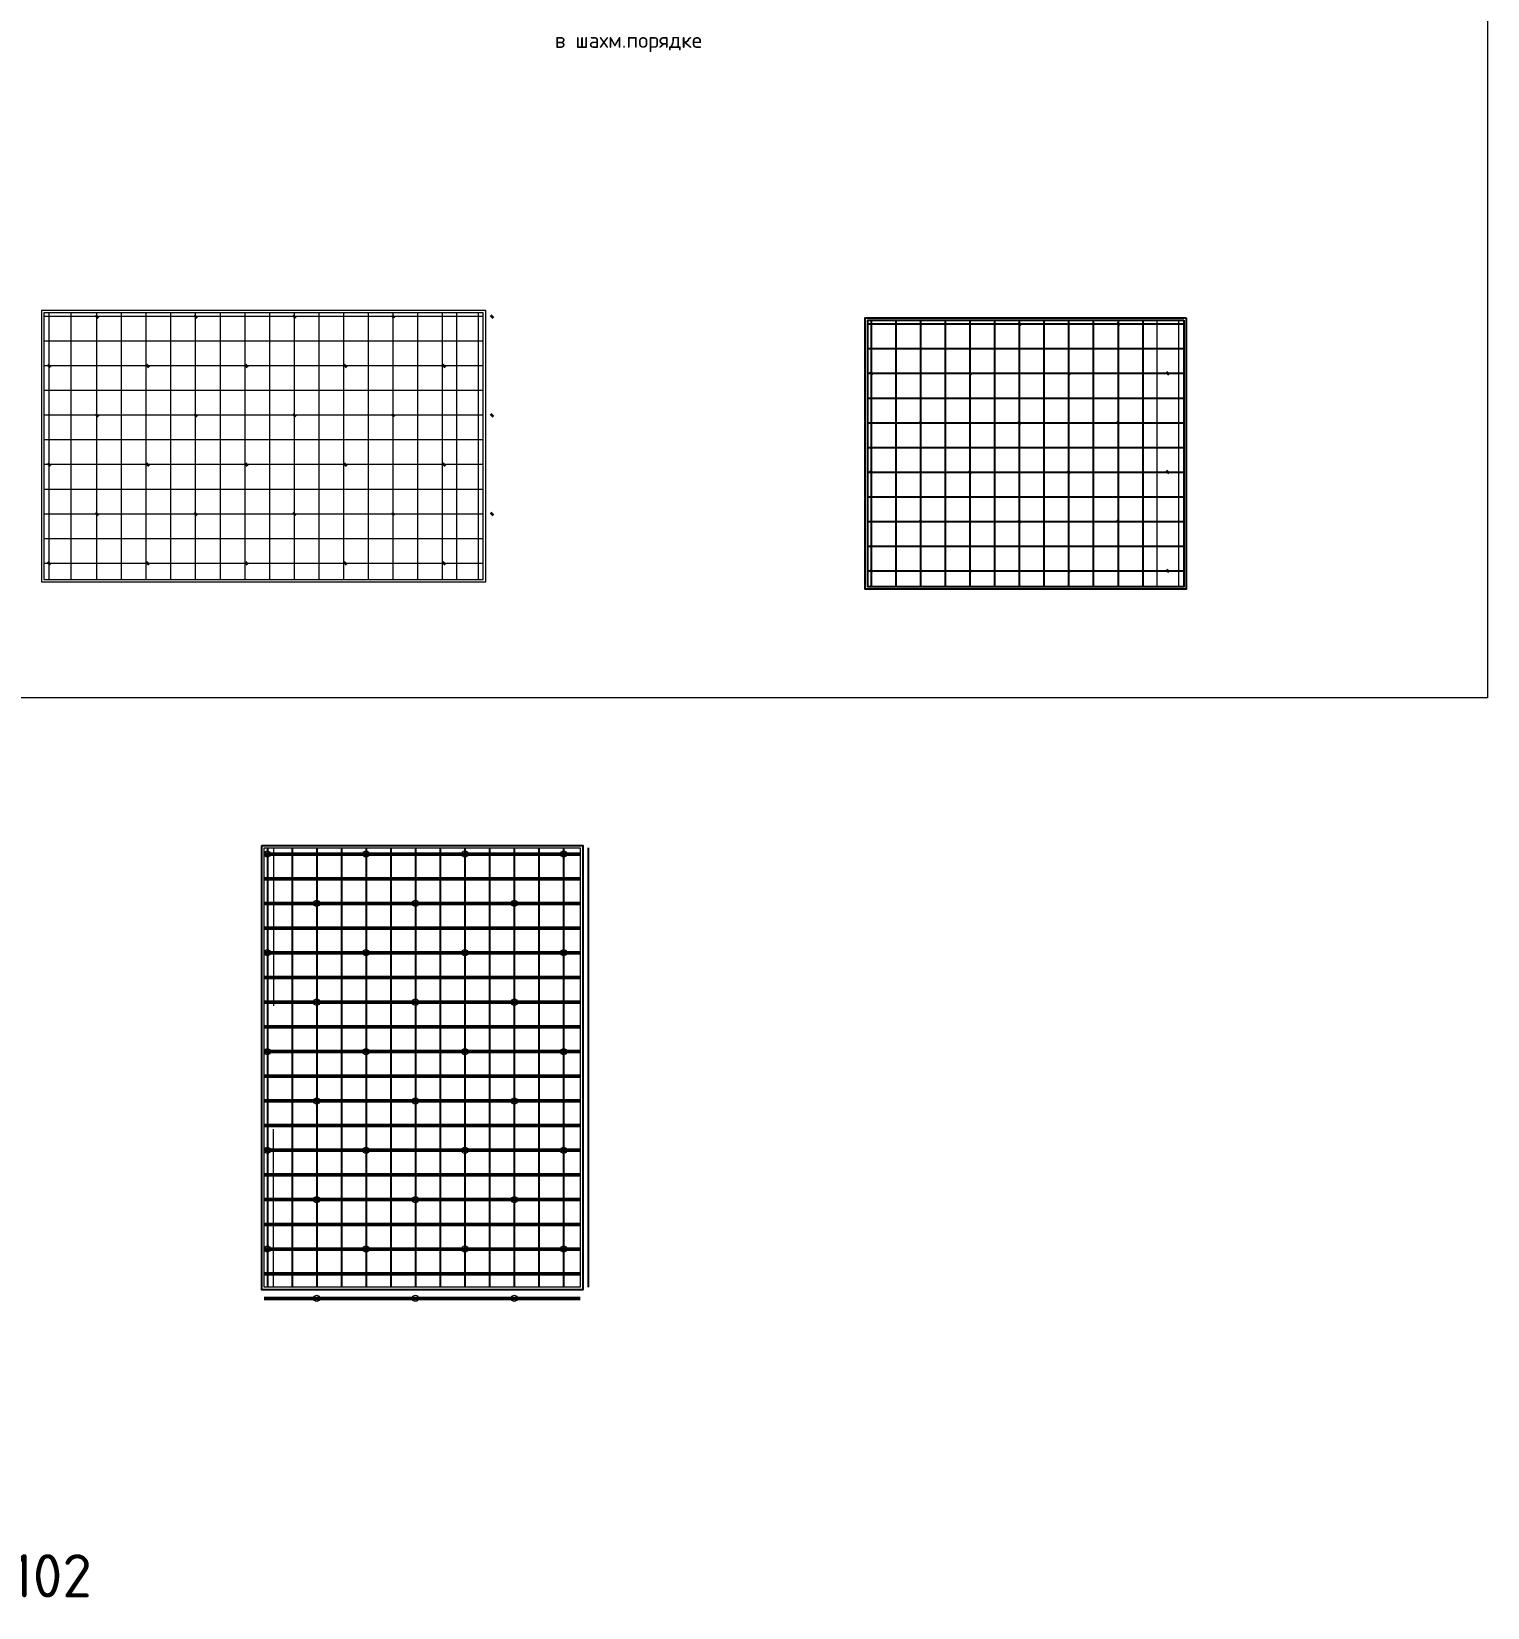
# Model space of a CAD drawing. Header units: millimetres. Extents: x 4549725 to 4654742, y -2132028 to -2073990.
# Drawn here: x 4575103 to 4586897, y -2132028 to -2119261 of the extents above; entities that cross this region are included whole.
import ezdxf

# ---------------------------------------------------------------- set-up
doc = ezdxf.new("R2010")
doc.units = ezdxf.units.MM
doc.layers.get('Defpoints').update_dxf_attribs({"color": 3})
for name, color, linetype, lineweight in [('второстепенные', 7, 'Continuous', 25), ('основная конструкция', 7, 'Continuous', 50), ('Текст', 7, 'Continuous', 18)]:
    doc.layers.add(name, color=color, linetype=linetype, lineweight=lineweight)
doc.layers.add('помощь', color=1, linetype='Continuous', lineweight=0, plot=False)
doc.styles.add('ISOCPEUR', font='isocpeur.ttf')

# ---------------------------------------------------------------- blocks, each defined once
blk = doc.blocks.new('*U63')
at = {"ltscale": 10}
blk.add_lwpolyline([(-1280, 0), (1280, 0)], dxfattribs=at)
blk = doc.blocks.new('*U64')
at = {"color": 0, "linetype": 'ByBlock', "lineweight": -2, "transparency": 16777216}
for p in [(0, 0), (0, -200), (0, -400), (0, -600), (0, -800), (0, -1000), (0, -1200), (0, -1400), (0, -1600), (0, -1800), (0, -2000)]:
    blk.add_blockref('*U63', p, dxfattribs=at)
blk = doc.blocks.new('*U65')
at = {"ltscale": 10}
blk.add_lwpolyline([(0, -1080), (0, 1080)], dxfattribs=at)
blk = doc.blocks.new('*U66')
at = {"color": 0, "linetype": 'ByBlock', "lineweight": -2, "transparency": 16777216}
for p in [(0, 0), (200, 0), (400, 0), (600, 0), (800, 0), (1000, 0), (1200, 0), (1400, 0), (1600, 0), (1800, 0), (2000, 0), (2200, 0)]:
    blk.add_blockref('*U65', p, dxfattribs=at)
blk = doc.blocks.new('*U59')
at = {"layer": 'помощь', "lineweight": 50, "ltscale": 10}
blk.add_lwpolyline([(-7, -7), (7, 7)], dxfattribs=at)
blk = doc.blocks.new('*U60')
at = {"layer": 'помощь', "color": 0, "linetype": 'ByBlock', "lineweight": -2, "transparency": 16777216}
for p in [(0, 1600), (800, 1600), (1600, 1600), (2400, 1600), (0, 800), (800, 800), (1600, 800), (2400, 800), (0, 0), (800, 0), (1600, 0), (2400, 0)]:
    blk.add_blockref('*U59', p, dxfattribs=at)
blk = doc.blocks.new('*U61')
at = {"layer": 'помощь', "lineweight": 50, "ltscale": 10}
blk.add_lwpolyline([(-7, -7), (7, 7)], dxfattribs=at)
blk = doc.blocks.new('*U62')
at = {"layer": 'помощь', "color": 0, "linetype": 'ByBlock', "lineweight": -2, "transparency": 16777216}
for p in [(0, 1600), (800, 1600), (1600, 1600), (0, 800), (800, 800), (1600, 800), (0, 0), (800, 0), (1600, 0)]:
    blk.add_blockref('*U61', p, dxfattribs=at)
blk = doc.blocks.new('*U123')
at = {"layer": 'помощь', "ltscale": 10}
blk.add_lwpolyline([(1780, 0), (-1780, 0)], dxfattribs=at)
blk = doc.blocks.new('*U124')
at = {"layer": 'второстепенные', "color": 0, "linetype": 'ByBlock', "lineweight": -2, "transparency": 16777216}
for p in [(0, 2000), (0, 1800), (0, 1600), (0, 1400), (0, 1200), (0, 1000), (0, 800), (0, 600), (0, 400), (0, 200), (0, 0)]:
    blk.add_blockref('*U123', p, dxfattribs=at)
blk = doc.blocks.new('*U125')
at = {"layer": 'помощь', "lineweight": 50, "ltscale": 10}
blk.add_lwpolyline([(-7, -7), (7, 7)], dxfattribs=at)
blk = doc.blocks.new('*U126')
at = {"layer": 'помощь', "color": 0, "linetype": 'ByBlock', "lineweight": -2, "transparency": 16777216}
for p in [(0, 1600), (800, 1600), (1600, 1600), (2400, 1600), (3200, 1600), (0, 800), (800, 800), (1600, 800), (2400, 800), (3200, 800), (0, 0), (800, 0), (1600, 0), (2400, 0), (3200, 0)]:
    blk.add_blockref('*U125', p, dxfattribs=at)
blk = doc.blocks.new('*U127')
at = {"layer": 'помощь', "lineweight": 50, "ltscale": 10}
blk.add_lwpolyline([(-7, -7), (7, 7)], dxfattribs=at)
blk = doc.blocks.new('*U128')
at = {"layer": 'помощь', "color": 0, "linetype": 'ByBlock', "lineweight": -2, "transparency": 16777216}
for p in [(0, 1600), (800, 1600), (1600, 1600), (2400, 1600), (3200, 1600), (0, 800), (800, 800), (1600, 800), (2400, 800), (3200, 800), (0, 0), (800, 0), (1600, 0), (2400, 0), (3200, 0)]:
    blk.add_blockref('*U127', p, dxfattribs=at)
blk = doc.blocks.new('*U129')
at = {"layer": 'помощь', "ltscale": 10}
blk.add_lwpolyline([(0, -1080), (0, 1080)], dxfattribs=at)
blk = doc.blocks.new('*U130')
at = {"layer": 'второстепенные', "color": 0, "linetype": 'ByBlock', "lineweight": -2, "transparency": 16777216}
for p in [(-2800, 0), (-2600, 0), (-2400, 0), (-2200, 0), (-2000, 0), (-1800, 0), (-1600, 0), (-1400, 0), (-1200, 0), (-1000, 0), (-800, 0), (-600, 0), (-400, 0), (-200, 0), (0, 0)]:
    blk.add_blockref('*U129', p, dxfattribs=at)
blk = doc.blocks.new('*U247')
blk.add_lwpolyline([(-1280, 0), (1280, 0)])
blk = doc.blocks.new('*U248')
at = {"layer": 'основная конструкция', "color": 0, "linetype": 'ByBlock', "lineweight": -2, "transparency": 16777216}
for p in [(0, 0), (0, -200), (0, -400), (0, -600), (0, -800), (0, -1000), (0, -1200), (0, -1400), (0, -1600), (0, -1800), (0, -2000), (0, -2200), (0, -2400), (0, -2600), (0, -2800), (0, -3000), (0, -3200), (0, -3400), (0, -3600)]:
    blk.add_blockref('*U247', p, dxfattribs=at)
blk = doc.blocks.new('*U249')
at = {"layer": 'Defpoints'}
blk.add_lwpolyline([(0, 1780), (0, -1780)], dxfattribs=at)
blk = doc.blocks.new('*U250')
at = {"layer": 'помощь', "color": 0, "linetype": 'ByBlock', "lineweight": -2, "transparency": 16777216}
for p in [(0, 0), (200, 0), (400, 0), (600, 0), (800, 0), (1000, 0), (1200, 0), (1400, 0), (1600, 0), (1800, 0), (2000, 0), (2200, 0), (2400, 0), (2600, 0)]:
    blk.add_blockref('*U249', p, dxfattribs=at)
blk = doc.blocks.new('*U251')
at = {"layer": 'помощь'}
blk.add_circle((0, 0), 25, dxfattribs=at)
blk = doc.blocks.new('*U252')
at = {"layer": 'помощь', "color": 0, "linetype": 'ByBlock', "lineweight": -2, "transparency": 16777216}
for p in [(0, 0), (800, 0), (1600, 0), (2400, 0), (0, -800), (800, -800), (1600, -800), (2400, -800), (0, -1600), (800, -1600), (1600, -1600), (2400, -1600), (0, -2400), (800, -2400), (1600, -2400), (2400, -2400), (0, -3200), (800, -3200), (1600, -3200), (2400, -3200)]:
    blk.add_blockref('*U251', p, dxfattribs=at)
blk = doc.blocks.new('*U253')
at = {"layer": 'помощь'}
blk.add_circle((0, 0), 25, dxfattribs=at)
blk = doc.blocks.new('*U254')
at = {"layer": 'помощь', "color": 0, "linetype": 'ByBlock', "lineweight": -2, "transparency": 16777216}
for p in [(0, 0), (800, 0), (1600, 0), (0, -800), (800, -800), (1600, -800), (0, -1600), (800, -1600), (1600, -1600), (0, -2400), (800, -2400), (1600, -2400), (0, -3200), (800, -3200), (1600, -3200)]:
    blk.add_blockref('*U253', p, dxfattribs=at)

msp = doc.modelspace()

# ---------------------------------------------------------------- linework, layer by layer
at = {"layer": 'Defpoints', "ltscale": 200}
msp.add_lwpolyline([(4584437, -2121599.6), (4584437, -2123759.6), (4581877, -2123759.6), (4581877, -2121599.6)], close=True, dxfattribs=at)
at = {"layer": 'второстепенные', "ltscale": 200}
msp.add_lwpolyline([(4584457, -2121579.6), (4584457, -2123779.6), (4581857, -2123779.6), (4581857, -2121579.6)], close=True, dxfattribs=at)
at = {"layer": 'второстепенные', "ltscale": 10}
msp.add_lwpolyline([(4576968.2, -2125854.1), (4579568.2, -2125854.1), (4579568.2, -2129454.1), (4576968.2, -2129454.1)], close=True, dxfattribs=at)
at = {"layer": 'помощь'}
msp.add_lwpolyline([(4569622.6, -2107306.7), (4586897.3, -2107306.7), (4586897.3, -2124658.4), (4569622.6, -2124658.4)], close=True, dxfattribs=at)
at = {"layer": 'помощь', "ltscale": 10}
for points in [[(4575182.3, -2123719.6), (4578782.3, -2123719.6), (4578782.3, -2121519.6), (4575182.3, -2121519.6)], [(4576988.2, -2125874.1), (4579548.2, -2125874.1), (4579548.2, -2129434.1), (4576988.2, -2129434.1)]]:
    msp.add_lwpolyline(points, close=True, dxfattribs=at)
at = {"layer": 'помощь', "color": 3, "ltscale": 10}
msp.add_lwpolyline([(4575202.3, -2123699.6), (4578762.3, -2123699.6), (4578762.3, -2121539.6), (4575202.3, -2121539.6)], close=True, dxfattribs=at)
at = {"layer": 'помощь', "color": 4}
for points in [[(4575244.3, -2121539.6), (4575244.3, -2123699.6)], [(4575420.3, -2121539.6), (4575420.3, -2123699.6)], [(4578544.3, -2121539.6), (4578544.3, -2123699.6)], [(4578720.3, -2121539.6), (4578720.3, -2123699.6)], [(4584219, -2121599.6), (4584219, -2123759.6)], [(4584395, -2121599.6), (4584395, -2123759.6)]]:
    msp.add_lwpolyline(points, dxfattribs=at)
at = {"layer": 'помощь'}
for points in [[(4577063.2, -2125874.1), (4577063.2, -2127154.1)], [(4577063.2, -2129434.1), (4577063.2, -2128154.1)]]:
    msp.add_lwpolyline(points, dxfattribs=at)

# ---------------------------------------------------------------- block references
for name, p in [('*U64', (4583157, -2121629.6)), ('*U66', (4581907, -2122679.6))]:
    msp.add_blockref(name, p)
at = {"layer": 'второстепенные', "xscale": -1}
msp.add_blockref('*U130', (4575632.3, -2122619.6), dxfattribs=at)
at = {"layer": 'второстепенные'}
msp.add_blockref('*U124', (4576982.3, -2123569.6), dxfattribs=at)
at = {"layer": 'основная конструкция'}
msp.add_blockref('*U248', (4578268.2, -2125924.1), dxfattribs=at)
at = {"layer": 'помощь'}
for name, p in [('*U128', (4575632.3, -2123169.6)), ('*U62', (4582307, -2123229.6)), ('*U126', (4575244.3, -2123569.6)), ('*U60', (4581907, -2123629.6)), ('*U250', (4577013.2, -2127654.1)), ('*U252', (4577013.2, -2125924.1)), ('*U254', (4577413.2, -2126324.1))]:
    msp.add_blockref(name, p, dxfattribs=at)

# ---------------------------------------------------------------- texts
at = {"lineweight": 50, "ltscale": 10, "insert": (4568179.8, -2126345.3), "char_height": 350, "attachment_point": 1, "style": 'ISOCPEUR'}
msp.add_mtext_dynamic_manual_height_columns('\\A1;стены\\P%%C12 а400\\P1. 2,56 - 11*4=44\\P2. 3,56 - 11*4=44\\P3. 2,46 - 15*4+10*4+4*4=116\\P4. 2,71 - 10*2+15*2=50\\Pусиление \\P2,62 - 4*4*2=32\\P%%C10 а400\\P5. 0,38 - 5*3*2*2+(4*3+3*3)*2=102', width=23121.591, gutter_width=37, heights=[0], dxfattribs=at)
at = {"layer": 'Текст', "insert": (4579341, -2119268), "char_height": 125, "width": 1345.221, "attachment_point": 1, "style": 'ISOCPEUR'}
msp.add_mtext('в шахм.порядке', dxfattribs=at)

doc.saveas('drawing.dxf')
